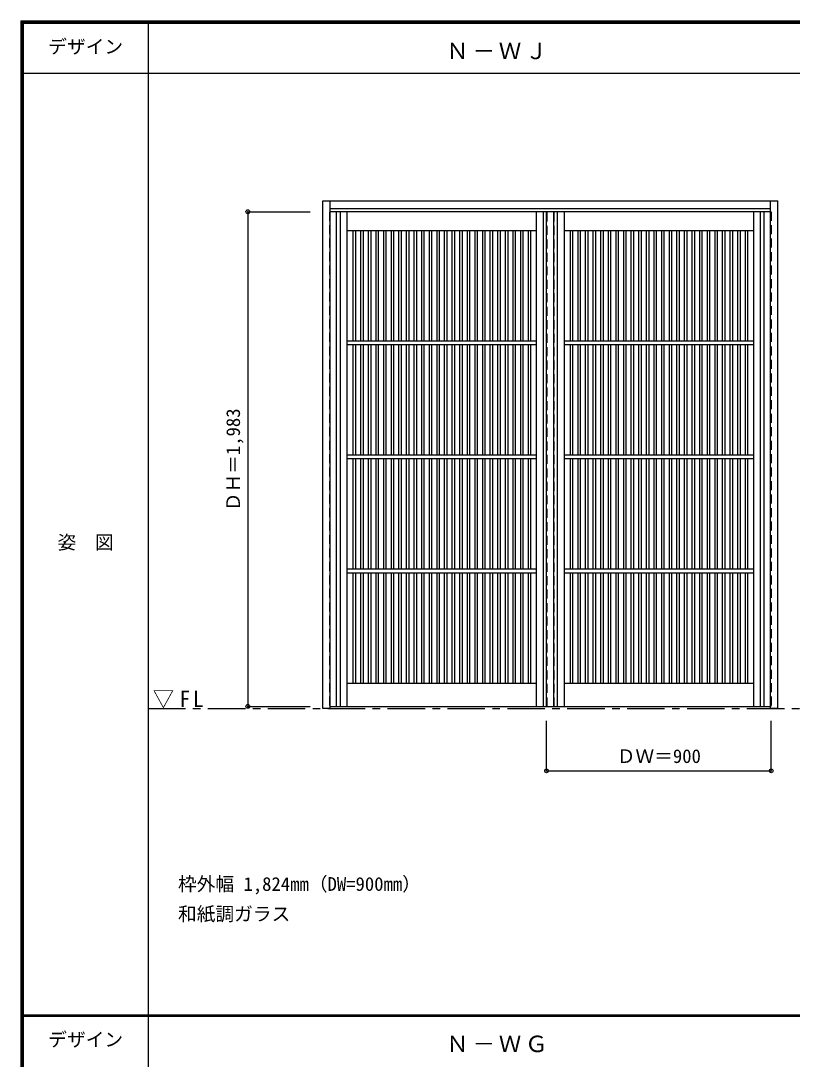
# Model space of a CAD drawing. Units: millimetres, scale not verified. Extents: x -6000 to 5700, y -4307 to 4260.
# Drawn here: x -6000 to -2909, y 12 to 4175 of the extents above; entities that cross this region are included whole.
import ezdxf
from ezdxf.enums import TextEntityAlignment as Align

# ---------------------------------------------------------------- set-up
doc = ezdxf.new("R2010")
doc.units = ezdxf.units.MM
doc.header["$LTSCALE"] = 30
doc.header["$PDMODE"] = 32
doc.header["$PDSIZE"] = 15
doc.linetypes.add('CHAIN1', pattern=[8, 5, -1, 1, -1])
doc.linetypes.add('DASHED1', pattern=[1.8, 1.2, -0.6])
for name, color, linetype in [('0-1_通り芯', 7, 'CHAIN1'), ('0-2_扉', 4, 'DASHED1'), ('0-3_仕上げ', 3, 'Continuous'), ('0-4_枠', 3, 'Continuous'), ('0-A_文字', 7, 'Continuous'), ('0-B_寸法', 4, 'Continuous'), ('F-1_枠', 6, 'Continuous'), ('F-A_文字', 7, 'Continuous')]:
    doc.layers.add(name, color=color, linetype=linetype)
doc.styles.add('ＭＳ ゴシック', font='')
doc.styles.get('ＭＳ ゴシック').set_extended_font_data('MS Gothic')

msp = doc.modelspace()

# ---------------------------------------------------------------- linework, layer by layer
at = {"layer": '0-1_通り芯'}
msp.add_line((-5490, 1418), (5690, 1418), dxfattribs=at)
at = {"layer": '0-2_扉'}
for p, q in [((-4763, 3409.5), (-4763, 1426.5)), ((-4760, 3409.5), (-4763, 3409.5)), ((-3863, 1426.5), (-3863, 3409.5)), ((-2996, 3409.5), (-2993, 3409.5)), ((-2993, 3409.5), (-2993, 1426.5)), ((-4763, 1426.5), (-4760, 1426.5)), ((-2993, 1426.5), (-2996, 1426.5))]:
    msp.add_line(p, q, dxfattribs=at)
at = {"layer": '0-2_扉', "color": 3, "linetype": 'Continuous'}
for p, q in [((-2996, 3409.5), (-4760, 3409.5)), ((-3893, 1426.5), (-3893, 3409.5)), ((-4760, 1426.5), (-2996, 1426.5))]:
    msp.add_line(p, q, dxfattribs=at)
at = {"layer": '0-3_仕上げ'}
for p, q in [((-4735.5, 3409.5), (-4735.5, 1426.5)), ((-4720.5, 3409.5), (-4720.5, 1426.5)), ((-3905.5, 1426.5), (-3905.5, 3409.5)), ((-3865.5, 3409.5), (-3865.5, 1426.5)), ((-3850.5, 3409.5), (-3850.5, 1426.5)), ((-3035.5, 1426.5), (-3035.5, 3409.5)), ((-3020.5, 1426.5), (-3020.5, 3409.5)), ((-4668.75, 3333.5), (-4668.75, 2891)), ((-4658.75, 3333.5), (-4658.75, 2891)), ((-4638.25, 3333.5), (-4638.25, 2891)), ((-4628.25, 3333.5), (-4628.25, 2891)), ((-4607.75, 3333.5), (-4607.75, 2891)), ((-4597.75, 3333.5), (-4597.75, 2891)), ((-4577.25, 3333.5), (-4577.25, 2891)), ((-4567.25, 3333.5), (-4567.25, 2891)), ((-4546.75, 3333.5), (-4546.75, 2891)), ((-4536.75, 3333.5), (-4536.75, 2891)), ((-4516.25, 3333.5), (-4516.25, 2891)), ((-4506.25, 3333.5), (-4506.25, 2891)), ((-4485.75, 3333.5), (-4485.75, 2891)), ((-4475.75, 3333.5), (-4475.75, 2891)), ((-4455.25, 3333.5), (-4455.25, 2891)), ((-4445.25, 3333.5), (-4445.25, 2891)), ((-4424.75, 3333.5), (-4424.75, 2891)), ((-4414.75, 3333.5), (-4414.75, 2891)), ((-4394.25, 3333.5), (-4394.25, 2891)), ((-4384.25, 3333.5), (-4384.25, 2891)), ((-4363.75, 3333.5), (-4363.75, 2891)), ((-4353.75, 3333.5), (-4353.75, 2891)), ((-4333.25, 3333.5), (-4333.25, 2891)), ((-4323.25, 3333.5), (-4323.25, 2891)), ((-4302.75, 3333.5), (-4302.75, 2891)), ((-4292.75, 3333.5), (-4292.75, 2891)), ((-4272.25, 3333.5), (-4272.25, 2891)), ((-4262.25, 3333.5), (-4262.25, 2891)), ((-4241.75, 3333.5), (-4241.75, 2891)), ((-4231.75, 3333.5), (-4231.75, 2891)), ((-4211.25, 3333.5), (-4211.25, 2891)), ((-4201.25, 3333.5), (-4201.25, 2891)), ((-4180.75, 3333.5), (-4180.75, 2891)), ((-4170.75, 3333.5), (-4170.75, 2891)), ((-4150.25, 3333.5), (-4150.25, 2891)), ((-4140.25, 3333.5), (-4140.25, 2891)), ((-4119.75, 3333.5), (-4119.75, 2891)), ((-4109.75, 3333.5), (-4109.75, 2891)), ((-4089.25, 3333.5), (-4089.25, 2891)), ((-4079.25, 3333.5), (-4079.25, 2891)), ((-4058.75, 3333.5), (-4058.75, 2891)), ((-4048.75, 3333.5), (-4048.75, 2891)), ((-4028.25, 3333.5), (-4028.25, 2891)), ((-4018.25, 3333.5), (-4018.25, 2891)), ((-3997.75, 3333.5), (-3997.75, 2891)), ((-3987.75, 3333.5), (-3987.75, 2891)), ((-3967.25, 3333.5), (-3967.25, 2891)), ((-3957.25, 3333.5), (-3957.25, 2891)), ((-3798.75, 3333.5), (-3798.75, 2891)), ((-3788.75, 3333.5), (-3788.75, 2891)), ((-3768.25, 3333.5), (-3768.25, 2891)), ((-3758.25, 3333.5), (-3758.25, 2891)), ((-3737.75, 3333.5), (-3737.75, 2891)), ((-3727.75, 3333.5), (-3727.75, 2891)), ((-3707.25, 3333.5), (-3707.25, 2891)), ((-3697.25, 3333.5), (-3697.25, 2891)), ((-3676.75, 3333.5), (-3676.75, 2891)), ((-3666.75, 3333.5), (-3666.75, 2891)), ((-3646.25, 3333.5), (-3646.25, 2891)), ((-3636.25, 3333.5), (-3636.25, 2891)), ((-3615.75, 3333.5), (-3615.75, 2891)), ((-3605.75, 3333.5), (-3605.75, 2891)), ((-3585.25, 3333.5), (-3585.25, 2891)), ((-3575.25, 3333.5), (-3575.25, 2891)), ((-3554.75, 3333.5), (-3554.75, 2891)), ((-3544.75, 3333.5), (-3544.75, 2891)), ((-3524.25, 3333.5), (-3524.25, 2891)), ((-3514.25, 3333.5), (-3514.25, 2891)), ((-3493.75, 3333.5), (-3493.75, 2891)), ((-3483.75, 3333.5), (-3483.75, 2891)), ((-3463.25, 3333.5), (-3463.25, 2891)), ((-3453.25, 3333.5), (-3453.25, 2891)), ((-3432.75, 3333.5), (-3432.75, 2891)), ((-3422.75, 3333.5), (-3422.75, 2891)), ((-3402.25, 3333.5), (-3402.25, 2891)), ((-3392.25, 3333.5), (-3392.25, 2891)), ((-3371.75, 3333.5), (-3371.75, 2891)), ((-3361.75, 3333.5), (-3361.75, 2891)), ((-3341.25, 3333.5), (-3341.25, 2891)), ((-3331.25, 3333.5), (-3331.25, 2891)), ((-3310.75, 3333.5), (-3310.75, 2891)), ((-3300.75, 3333.5), (-3300.75, 2891)), ((-3280.25, 3333.5), (-3280.25, 2891)), ((-3270.25, 3333.5), (-3270.25, 2891)), ((-3249.75, 3333.5), (-3249.75, 2891)), ((-3239.75, 3333.5), (-3239.75, 2891)), ((-3219.25, 3333.5), (-3219.25, 2891)), ((-3209.25, 3333.5), (-3209.25, 2891)), ((-3188.75, 3333.5), (-3188.75, 2891)), ((-3178.75, 3333.5), (-3178.75, 2891)), ((-3158.25, 3333.5), (-3158.25, 2891)), ((-3148.25, 3333.5), (-3148.25, 2891)), ((-3127.75, 3333.5), (-3127.75, 2891)), ((-3117.75, 3333.5), (-3117.75, 2891)), ((-3097.25, 3333.5), (-3097.25, 2891)), ((-3087.25, 3333.5), (-3087.25, 2891)), ((-3933, 2891), (-4693, 2891)), ((-3933, 2876), (-4693, 2876)), ((-4668.75, 2876), (-4668.75, 2433.5)), ((-4658.75, 2876), (-4658.75, 2433.5)), ((-4638.25, 2876), (-4638.25, 2433.5)), ((-4628.25, 2876), (-4628.25, 2433.5)), ((-4607.75, 2876), (-4607.75, 2433.5)), ((-4597.75, 2876), (-4597.75, 2433.5)), ((-4577.25, 2876), (-4577.25, 2433.5)), ((-4567.25, 2876), (-4567.25, 2433.5)), ((-4546.75, 2876), (-4546.75, 2433.5)), ((-4536.75, 2876), (-4536.75, 2433.5)), ((-4516.25, 2876), (-4516.25, 2433.5)), ((-4506.25, 2876), (-4506.25, 2433.5)), ((-4485.75, 2876), (-4485.75, 2433.5)), ((-4475.75, 2876), (-4475.75, 2433.5)), ((-4455.25, 2876), (-4455.25, 2433.5)), ((-4445.25, 2876), (-4445.25, 2433.5)), ((-4424.75, 2876), (-4424.75, 2433.5)), ((-4414.75, 2876), (-4414.75, 2433.5)), ((-4394.25, 2876), (-4394.25, 2433.5)), ((-4384.25, 2876), (-4384.25, 2433.5)), ((-4363.75, 2876), (-4363.75, 2433.5)), ((-4353.75, 2876), (-4353.75, 2433.5)), ((-4333.25, 2876), (-4333.25, 2433.5)), ((-4323.25, 2876), (-4323.25, 2433.5)), ((-4302.75, 2876), (-4302.75, 2433.5)), ((-4292.75, 2876), (-4292.75, 2433.5)), ((-4272.25, 2876), (-4272.25, 2433.5)), ((-4262.25, 2876), (-4262.25, 2433.5)), ((-4241.75, 2876), (-4241.75, 2433.5)), ((-4231.75, 2876), (-4231.75, 2433.5)), ((-4211.25, 2876), (-4211.25, 2433.5)), ((-4201.25, 2876), (-4201.25, 2433.5)), ((-4180.75, 2876), (-4180.75, 2433.5)), ((-4170.75, 2876), (-4170.75, 2433.5)), ((-4150.25, 2876), (-4150.25, 2433.5)), ((-4140.25, 2876), (-4140.25, 2433.5)), ((-4119.75, 2876), (-4119.75, 2433.5)), ((-4109.75, 2876), (-4109.75, 2433.5)), ((-4089.25, 2876), (-4089.25, 2433.5)), ((-4079.25, 2876), (-4079.25, 2433.5)), ((-4058.75, 2876), (-4058.75, 2433.5)), ((-4048.75, 2876), (-4048.75, 2433.5)), ((-4028.25, 2876), (-4028.25, 2433.5)), ((-4018.25, 2876), (-4018.25, 2433.5)), ((-3997.75, 2876), (-3997.75, 2433.5)), ((-3987.75, 2876), (-3987.75, 2433.5)), ((-3967.25, 2876), (-3967.25, 2433.5)), ((-3957.25, 2876), (-3957.25, 2433.5)), ((-3063, 2891), (-3823, 2891)), ((-3063, 2876), (-3823, 2876)), ((-3798.75, 2876), (-3798.75, 2433.5)), ((-3788.75, 2876), (-3788.75, 2433.5)), ((-3768.25, 2876), (-3768.25, 2433.5)), ((-3758.25, 2876), (-3758.25, 2433.5)), ((-3737.75, 2876), (-3737.75, 2433.5)), ((-3727.75, 2876), (-3727.75, 2433.5)), ((-3707.25, 2876), (-3707.25, 2433.5)), ((-3697.25, 2876), (-3697.25, 2433.5)), ((-3676.75, 2876), (-3676.75, 2433.5)), ((-3666.75, 2876), (-3666.75, 2433.5)), ((-3646.25, 2876), (-3646.25, 2433.5)), ((-3636.25, 2876), (-3636.25, 2433.5)), ((-3615.75, 2876), (-3615.75, 2433.5)), ((-3605.75, 2876), (-3605.75, 2433.5)), ((-3585.25, 2876), (-3585.25, 2433.5)), ((-3575.25, 2876), (-3575.25, 2433.5)), ((-3554.75, 2876), (-3554.75, 2433.5)), ((-3544.75, 2876), (-3544.75, 2433.5)), ((-3524.25, 2876), (-3524.25, 2433.5)), ((-3514.25, 2876), (-3514.25, 2433.5)), ((-3493.75, 2876), (-3493.75, 2433.5)), ((-3483.75, 2876), (-3483.75, 2433.5)), ((-3463.25, 2876), (-3463.25, 2433.5)), ((-3453.25, 2876), (-3453.25, 2433.5)), ((-3432.75, 2876), (-3432.75, 2433.5)), ((-3422.75, 2876), (-3422.75, 2433.5)), ((-3402.25, 2876), (-3402.25, 2433.5)), ((-3392.25, 2876), (-3392.25, 2433.5)), ((-3371.75, 2876), (-3371.75, 2433.5)), ((-3361.75, 2876), (-3361.75, 2433.5)), ((-3341.25, 2876), (-3341.25, 2433.5)), ((-3331.25, 2876), (-3331.25, 2433.5)), ((-3310.75, 2876), (-3310.75, 2433.5)), ((-3300.75, 2876), (-3300.75, 2433.5)), ((-3280.25, 2876), (-3280.25, 2433.5)), ((-3270.25, 2876), (-3270.25, 2433.5)), ((-3249.75, 2876), (-3249.75, 2433.5)), ((-3239.75, 2876), (-3239.75, 2433.5)), ((-3219.25, 2876), (-3219.25, 2433.5)), ((-3209.25, 2876), (-3209.25, 2433.5)), ((-3188.75, 2876), (-3188.75, 2433.5)), ((-3178.75, 2876), (-3178.75, 2433.5)), ((-3158.25, 2876), (-3158.25, 2433.5)), ((-3148.25, 2876), (-3148.25, 2433.5)), ((-3127.75, 2876), (-3127.75, 2433.5)), ((-3117.75, 2876), (-3117.75, 2433.5)), ((-3097.25, 2876), (-3097.25, 2433.5)), ((-3087.25, 2876), (-3087.25, 2433.5)), ((-3933, 2433.5), (-4693, 2433.5)), ((-3933, 2418.5), (-4693, 2418.5)), ((-4668.75, 2418.5), (-4668.75, 1976)), ((-4658.75, 2418.5), (-4658.75, 1976)), ((-4638.25, 2418.5), (-4638.25, 1976)), ((-4628.25, 2418.5), (-4628.25, 1976)), ((-4607.75, 2418.5), (-4607.75, 1976)), ((-4597.75, 2418.5), (-4597.75, 1976)), ((-4577.25, 2418.5), (-4577.25, 1976)), ((-4567.25, 2418.5), (-4567.25, 1976)), ((-4546.75, 2418.5), (-4546.75, 1976)), ((-4536.75, 2418.5), (-4536.75, 1976)), ((-4516.25, 2418.5), (-4516.25, 1976)), ((-4506.25, 2418.5), (-4506.25, 1976)), ((-4485.75, 2418.5), (-4485.75, 1976)), ((-4475.75, 2418.5), (-4475.75, 1976)), ((-4455.25, 2418.5), (-4455.25, 1976)), ((-4445.25, 2418.5), (-4445.25, 1976)), ((-4424.75, 2418.5), (-4424.75, 1976)), ((-4414.75, 2418.5), (-4414.75, 1976)), ((-4394.25, 2418.5), (-4394.25, 1976)), ((-4384.25, 2418.5), (-4384.25, 1976)), ((-4363.75, 2418.5), (-4363.75, 1976)), ((-4353.75, 2418.5), (-4353.75, 1976)), ((-4333.25, 2418.5), (-4333.25, 1976)), ((-4323.25, 2418.5), (-4323.25, 1976)), ((-4302.75, 2418.5), (-4302.75, 1976)), ((-4292.75, 2418.5), (-4292.75, 1976)), ((-4272.25, 2418.5), (-4272.25, 1976)), ((-4262.25, 2418.5), (-4262.25, 1976)), ((-4241.75, 2418.5), (-4241.75, 1976)), ((-4231.75, 2418.5), (-4231.75, 1976)), ((-4211.25, 2418.5), (-4211.25, 1976)), ((-4201.25, 2418.5), (-4201.25, 1976)), ((-4180.75, 2418.5), (-4180.75, 1976)), ((-4170.75, 2418.5), (-4170.75, 1976)), ((-4150.25, 2418.5), (-4150.25, 1976)), ((-4140.25, 2418.5), (-4140.25, 1976)), ((-4119.75, 2418.5), (-4119.75, 1976)), ((-4109.75, 2418.5), (-4109.75, 1976)), ((-4089.25, 2418.5), (-4089.25, 1976)), ((-4079.25, 2418.5), (-4079.25, 1976)), ((-4058.75, 2418.5), (-4058.75, 1976)), ((-4048.75, 2418.5), (-4048.75, 1976)), ((-4028.25, 2418.5), (-4028.25, 1976)), ((-4018.25, 2418.5), (-4018.25, 1976)), ((-3997.75, 2418.5), (-3997.75, 1976)), ((-3987.75, 2418.5), (-3987.75, 1976)), ((-3967.25, 2418.5), (-3967.25, 1976)), ((-3957.25, 2418.5), (-3957.25, 1976)), ((-3063, 2433.5), (-3823, 2433.5)), ((-3063, 2418.5), (-3823, 2418.5)), ((-3798.75, 2418.5), (-3798.75, 1976)), ((-3788.75, 2418.5), (-3788.75, 1976)), ((-3768.25, 2418.5), (-3768.25, 1976)), ((-3758.25, 2418.5), (-3758.25, 1976)), ((-3737.75, 2418.5), (-3737.75, 1976)), ((-3727.75, 2418.5), (-3727.75, 1976)), ((-3707.25, 2418.5), (-3707.25, 1976)), ((-3697.25, 2418.5), (-3697.25, 1976)), ((-3676.75, 2418.5), (-3676.75, 1976)), ((-3666.75, 2418.5), (-3666.75, 1976)), ((-3646.25, 2418.5), (-3646.25, 1976)), ((-3636.25, 2418.5), (-3636.25, 1976)), ((-3615.75, 2418.5), (-3615.75, 1976)), ((-3605.75, 2418.5), (-3605.75, 1976)), ((-3585.25, 2418.5), (-3585.25, 1976)), ((-3575.25, 2418.5), (-3575.25, 1976)), ((-3554.75, 2418.5), (-3554.75, 1976)), ((-3544.75, 2418.5), (-3544.75, 1976)), ((-3524.25, 2418.5), (-3524.25, 1976)), ((-3514.25, 2418.5), (-3514.25, 1976)), ((-3493.75, 2418.5), (-3493.75, 1976)), ((-3483.75, 2418.5), (-3483.75, 1976)), ((-3463.25, 2418.5), (-3463.25, 1976)), ((-3453.25, 2418.5), (-3453.25, 1976)), ((-3432.75, 2418.5), (-3432.75, 1976)), ((-3422.75, 2418.5), (-3422.75, 1976)), ((-3402.25, 2418.5), (-3402.25, 1976)), ((-3392.25, 2418.5), (-3392.25, 1976)), ((-3371.75, 2418.5), (-3371.75, 1976)), ((-3361.75, 2418.5), (-3361.75, 1976)), ((-3341.25, 2418.5), (-3341.25, 1976)), ((-3331.25, 2418.5), (-3331.25, 1976)), ((-3310.75, 2418.5), (-3310.75, 1976)), ((-3300.75, 2418.5), (-3300.75, 1976)), ((-3280.25, 2418.5), (-3280.25, 1976)), ((-3270.25, 2418.5), (-3270.25, 1976)), ((-3249.75, 2418.5), (-3249.75, 1976)), ((-3239.75, 2418.5), (-3239.75, 1976)), ((-3219.25, 2418.5), (-3219.25, 1976)), ((-3209.25, 2418.5), (-3209.25, 1976)), ((-3188.75, 2418.5), (-3188.75, 1976)), ((-3178.75, 2418.5), (-3178.75, 1976)), ((-3158.25, 2418.5), (-3158.25, 1976)), ((-3148.25, 2418.5), (-3148.25, 1976)), ((-3127.75, 2418.5), (-3127.75, 1976)), ((-3117.75, 2418.5), (-3117.75, 1976)), ((-3097.25, 2418.5), (-3097.25, 1976)), ((-3087.25, 2418.5), (-3087.25, 1976)), ((-3933, 1976), (-4693, 1976)), ((-3933, 1961), (-4693, 1961)), ((-4668.75, 1961), (-4668.75, 1518.5)), ((-4658.75, 1961), (-4658.75, 1518.5)), ((-4638.25, 1961), (-4638.25, 1518.5)), ((-4628.25, 1961), (-4628.25, 1518.5)), ((-4607.75, 1961), (-4607.75, 1518.5)), ((-4597.75, 1961), (-4597.75, 1518.5)), ((-4577.25, 1961), (-4577.25, 1518.5)), ((-4567.25, 1961), (-4567.25, 1518.5)), ((-4546.75, 1961), (-4546.75, 1518.5)), ((-4536.75, 1961), (-4536.75, 1518.5)), ((-4516.25, 1961), (-4516.25, 1518.5)), ((-4506.25, 1961), (-4506.25, 1518.5)), ((-4485.75, 1961), (-4485.75, 1518.5)), ((-4475.75, 1961), (-4475.75, 1518.5)), ((-4455.25, 1961), (-4455.25, 1518.5)), ((-4445.25, 1961), (-4445.25, 1518.5)), ((-4424.75, 1961), (-4424.75, 1518.5)), ((-4414.75, 1961), (-4414.75, 1518.5)), ((-4394.25, 1961), (-4394.25, 1518.5)), ((-4384.25, 1961), (-4384.25, 1518.5)), ((-4363.75, 1961), (-4363.75, 1518.5)), ((-4353.75, 1961), (-4353.75, 1518.5)), ((-4333.25, 1961), (-4333.25, 1518.5)), ((-4323.25, 1961), (-4323.25, 1518.5)), ((-4302.75, 1961), (-4302.75, 1518.5)), ((-4292.75, 1961), (-4292.75, 1518.5)), ((-4272.25, 1961), (-4272.25, 1518.5)), ((-4262.25, 1961), (-4262.25, 1518.5)), ((-4241.75, 1961), (-4241.75, 1518.5)), ((-4231.75, 1961), (-4231.75, 1518.5)), ((-4211.25, 1961), (-4211.25, 1518.5)), ((-4201.25, 1961), (-4201.25, 1518.5)), ((-4180.75, 1961), (-4180.75, 1518.5)), ((-4170.75, 1961), (-4170.75, 1518.5)), ((-4150.25, 1961), (-4150.25, 1518.5)), ((-4140.25, 1961), (-4140.25, 1518.5)), ((-4119.75, 1961), (-4119.75, 1518.5)), ((-4109.75, 1961), (-4109.75, 1518.5)), ((-4089.25, 1961), (-4089.25, 1518.5)), ((-4079.25, 1961), (-4079.25, 1518.5)), ((-4058.75, 1961), (-4058.75, 1518.5)), ((-4048.75, 1961), (-4048.75, 1518.5)), ((-4028.25, 1961), (-4028.25, 1518.5)), ((-4018.25, 1961), (-4018.25, 1518.5)), ((-3997.75, 1961), (-3997.75, 1518.5)), ((-3987.75, 1961), (-3987.75, 1518.5)), ((-3967.25, 1961), (-3967.25, 1518.5)), ((-3957.25, 1961), (-3957.25, 1518.5)), ((-3063, 1976), (-3823, 1976)), ((-3063, 1961), (-3823, 1961)), ((-3798.75, 1961), (-3798.75, 1518.5)), ((-3788.75, 1961), (-3788.75, 1518.5)), ((-3768.25, 1961), (-3768.25, 1518.5)), ((-3758.25, 1961), (-3758.25, 1518.5)), ((-3737.75, 1961), (-3737.75, 1518.5)), ((-3727.75, 1961), (-3727.75, 1518.5)), ((-3707.25, 1961), (-3707.25, 1518.5)), ((-3697.25, 1961), (-3697.25, 1518.5)), ((-3676.75, 1961), (-3676.75, 1518.5)), ((-3666.75, 1961), (-3666.75, 1518.5)), ((-3646.25, 1961), (-3646.25, 1518.5)), ((-3636.25, 1961), (-3636.25, 1518.5)), ((-3615.75, 1961), (-3615.75, 1518.5)), ((-3605.75, 1961), (-3605.75, 1518.5)), ((-3585.25, 1961), (-3585.25, 1518.5)), ((-3575.25, 1961), (-3575.25, 1518.5)), ((-3554.75, 1961), (-3554.75, 1518.5)), ((-3544.75, 1961), (-3544.75, 1518.5)), ((-3524.25, 1961), (-3524.25, 1518.5)), ((-3514.25, 1961), (-3514.25, 1518.5)), ((-3493.75, 1961), (-3493.75, 1518.5)), ((-3483.75, 1961), (-3483.75, 1518.5)), ((-3463.25, 1961), (-3463.25, 1518.5)), ((-3453.25, 1961), (-3453.25, 1518.5)), ((-3432.75, 1961), (-3432.75, 1518.5)), ((-3422.75, 1961), (-3422.75, 1518.5)), ((-3402.25, 1961), (-3402.25, 1518.5)), ((-3392.25, 1961), (-3392.25, 1518.5)), ((-3371.75, 1961), (-3371.75, 1518.5)), ((-3361.75, 1961), (-3361.75, 1518.5)), ((-3341.25, 1961), (-3341.25, 1518.5)), ((-3331.25, 1961), (-3331.25, 1518.5)), ((-3310.75, 1961), (-3310.75, 1518.5)), ((-3300.75, 1961), (-3300.75, 1518.5)), ((-3280.25, 1961), (-3280.25, 1518.5)), ((-3270.25, 1961), (-3270.25, 1518.5)), ((-3249.75, 1961), (-3249.75, 1518.5)), ((-3239.75, 1961), (-3239.75, 1518.5)), ((-3219.25, 1961), (-3219.25, 1518.5)), ((-3209.25, 1961), (-3209.25, 1518.5)), ((-3188.75, 1961), (-3188.75, 1518.5)), ((-3178.75, 1961), (-3178.75, 1518.5)), ((-3158.25, 1961), (-3158.25, 1518.5)), ((-3148.25, 1961), (-3148.25, 1518.5)), ((-3127.75, 1961), (-3127.75, 1518.5)), ((-3117.75, 1961), (-3117.75, 1518.5)), ((-3097.25, 1961), (-3097.25, 1518.5)), ((-3087.25, 1961), (-3087.25, 1518.5))]:
    msp.add_line(p, q, dxfattribs=at)
at = {"layer": '0-3_仕上げ', "color": 7}
for p, q in [((-4693, 3409.5), (-4693, 1426.5)), ((-3933, 1426.5), (-3933, 3409.5)), ((-3823, 3409.5), (-3823, 1426.5)), ((-3063, 1426.5), (-3063, 3409.5)), ((-3933, 3333.5), (-4693, 3333.5)), ((-3063, 3333.5), (-3823, 3333.5)), ((-3933, 1518.5), (-4693, 1518.5)), ((-3063, 1518.5), (-3823, 1518.5))]:
    msp.add_line(p, q, dxfattribs=at)
at = {"layer": '0-3_仕上げ', "color": 4, "linetype": 'DASHED1'}
msp.add_line((-3890.5, 1426.5), (-3890.5, 3409.5), dxfattribs=at)
at = {"layer": '0-4_枠'}
for p, q in [((-4790, 1418), (-4790, 3453)), ((-4790, 3453), (-2966, 3453)), ((-4760, 1418), (-4760, 3453)), ((-4760, 3423), (-2996, 3423)), ((-2996, 1427.04), (-2996, 3453)), ((-2966, 1418), (-2966, 3453)), ((-4760, 1418), (-4790, 1418)), ((-2996, 1426.7), (-2996, 1427.04))]:
    msp.add_line(p, q, dxfattribs=at)
msp.add_lwpolyline([(-2966, 1418), (-2996, 1418), (-2996, 1426.7)], dxfattribs=at)
at = {"layer": '0-B_寸法'}
for p, q in [((-5090, 3409.5), (-4840, 3409.5)), ((-5090, 3409.5), (-5090, 1426.5)), ((-5090, 1426.5), (-4840, 1426.5)), ((-3893, 1168), (-3893, 1368)), ((-2993, 1168), (-2993, 1368)), ((-3893, 1168), (-2993, 1168))]:
    msp.add_line(p, q, dxfattribs=at)
at = {"layer": '0-B_寸法', "color": 7}
for p in [(-5090, 3409.5), (-5090, 1426.5), (-3893, 1168), (-2993, 1168)]:
    msp.add_point(p, dxfattribs=at)
at = {"layer": 'F-1_枠'}
for p, q in [((-6000, 4175), (5700, 4175)), ((-6000, 4175), (-6000, -4205)), ((-6000, 4170), (5700, 4170)), ((-6000, 4165), (5700, 4165)), ((-5995, 4175), (-5995, -4205)), ((-5990, 4175), (-5990, -4205)), ((-5490, 4175), (-5490, -3790)), ((-6000, 3965), (5700, 3965)), ((-6000, 190.5), (5700, 190.5)), ((-6000, 187.5), (5700, 187.5)), ((-6000, 184.5), (5700, 184.5))]:
    msp.add_line(p, q, dxfattribs=at)

# ---------------------------------------------------------------- texts
at = {"layer": '0-A_文字', "style": 'ＭＳ ゴシック'}
for s, p in [('枠外幅 1,824mm（DW=900mm）', (-5370, 670.5)), ('和紙調ガラス', (-5370, 550.5))]:
    msp.add_text(s, height=54.99, dxfattribs=at).set_placement(p, align=Align.BOTTOM_LEFT)
at = {"layer": '0-A_文字', "char_height": 65.98, "attachment_point": 7, "style": 'ＭＳ ゴシック'}
for s, insert in [('\\T1.17;Ｎ－ＷＪ', (-4295, 4020)), ('\\T1.26;\\W0.95;▽FL', (-5471.25, 1418)), ('\\T1.17;Ｎ－ＷＧ', (-4295, 39.5))]:
    msp.add_mtext(s, dxfattribs=dict(at, insert=insert))
at = {"layer": '0-B_寸法', "color": 7, "style": 'ＭＳ ゴシック'}
msp.add_text('ＤＨ＝1,983', height=54.99, rotation=90, dxfattribs=at).set_placement((-5105, 2208.75), align=Align.BOTTOM_LEFT)
msp.add_text('ＤＷ＝900', height=54.99, dxfattribs=at).set_placement((-3611.75, 1183), align=Align.BOTTOM_LEFT)
at = {"layer": 'F-A_文字', "style": 'ＭＳ ゴシック'}
for s, p in [('デザイン', (-5890, 4027.5)), ('姿\u3000図', (-5852.5, 2040.25)), ('デザイン', (-5890, 47))]:
    msp.add_text(s, height=54.99, dxfattribs=at).set_placement(p, align=Align.BOTTOM_LEFT)

doc.saveas('drawing.dxf')
